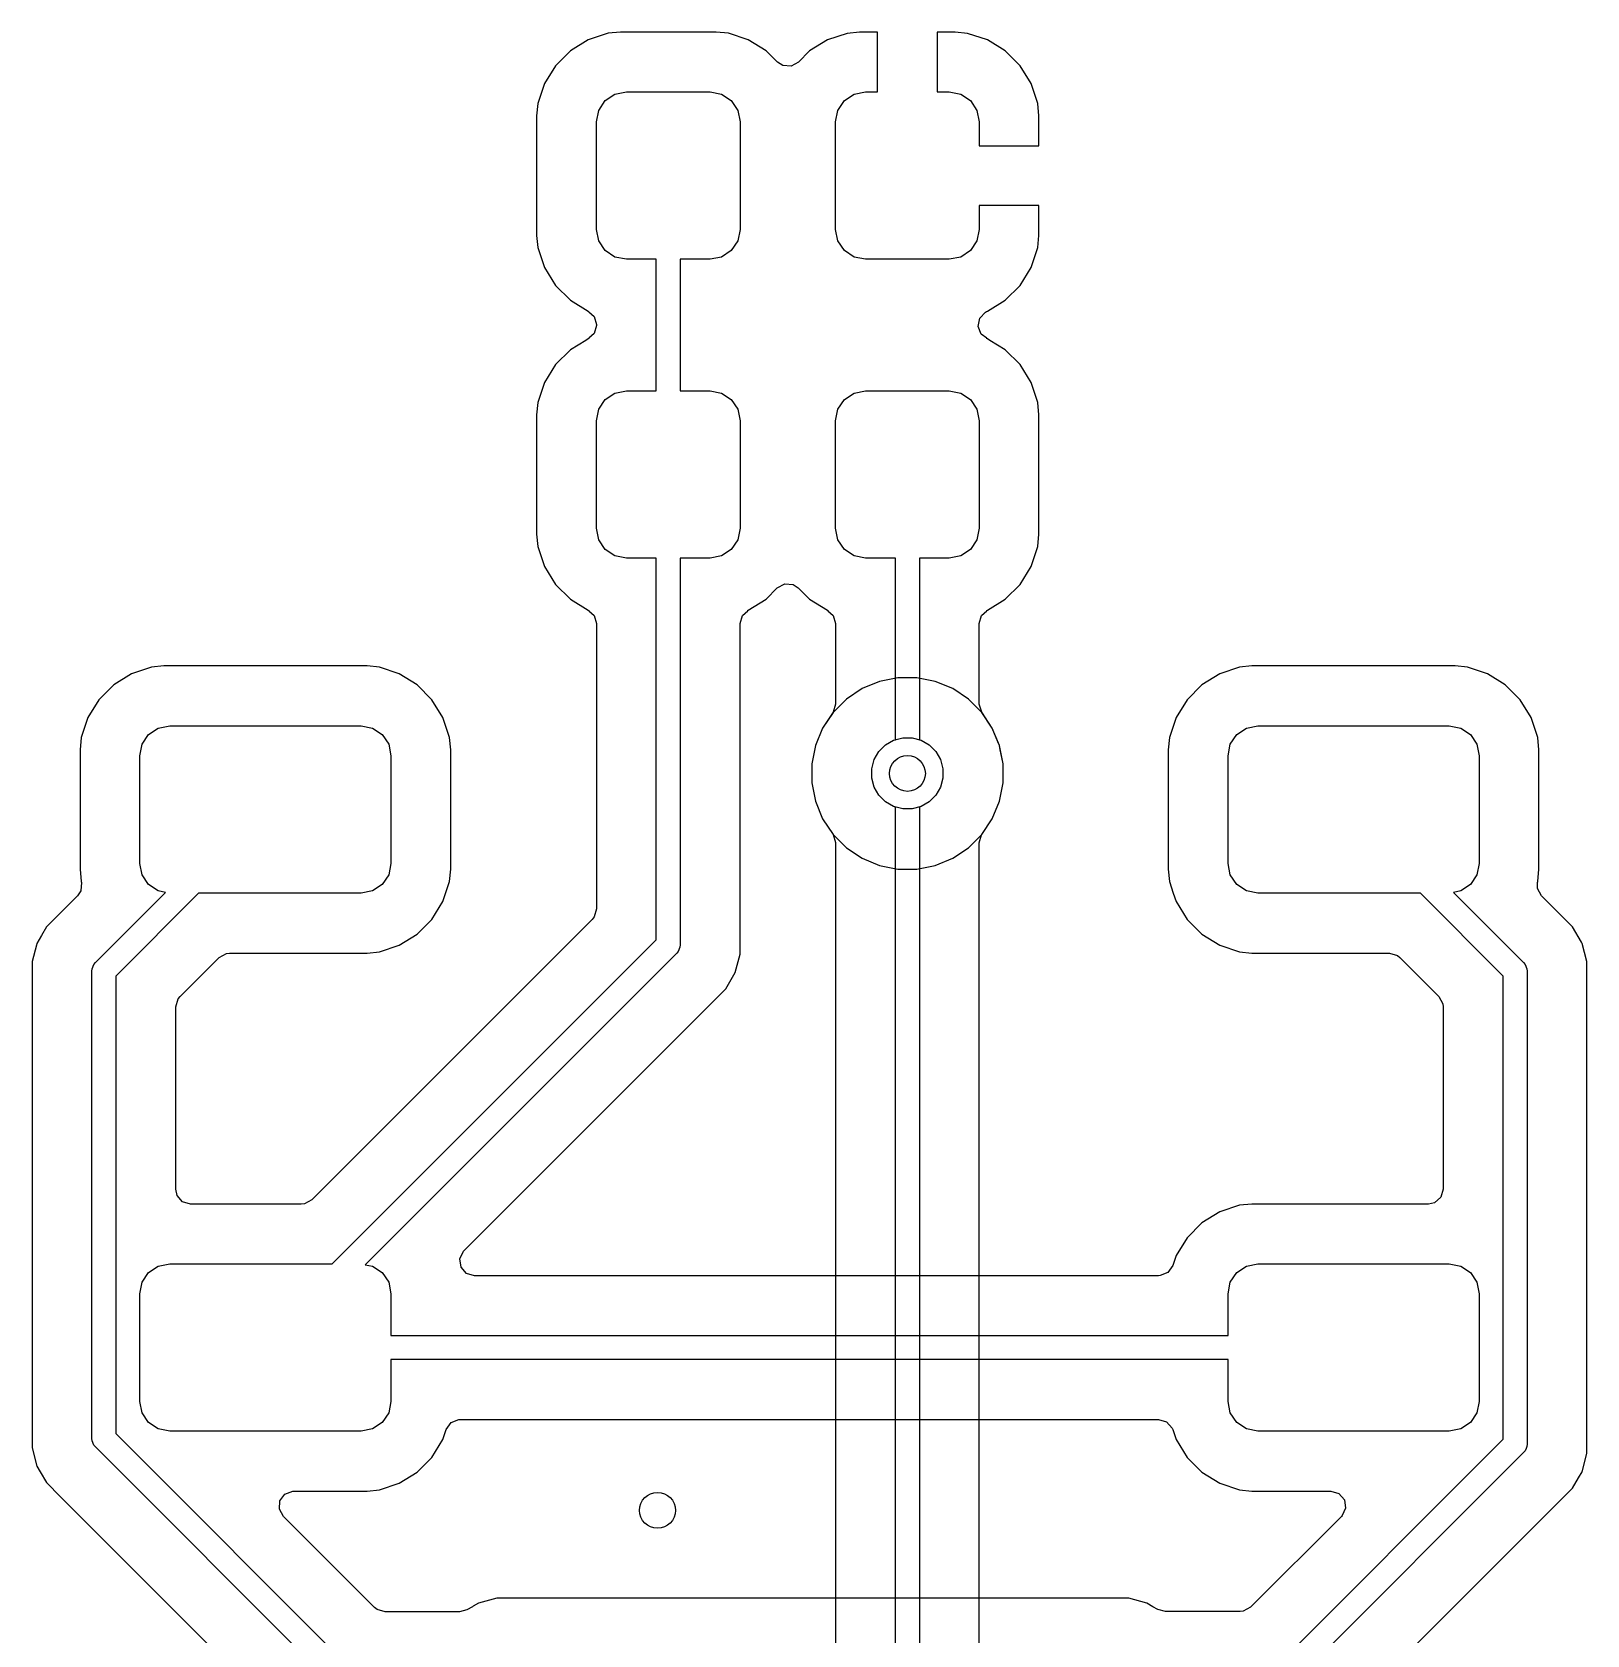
# Model space of a CAD drawing. Header units: inches. Extents: x 6.55 to 9.8, y -8.74 to -3.15.
# Drawn here: x 7.113 to 7.625, y -6.622 to -6.094 of the extents above; entities that cross this region are included whole.
import ezdxf

# ---------------------------------------------------------------- set-up
doc = ezdxf.new("R2010")
doc.units = ezdxf.units.IN
doc.header["$MEASUREMENT"] = 0
doc.layers.add('Edge.Cuts', color=254, linetype='CONTINUOUS', true_color=0xd0d2cd)

msp = doc.modelspace()

# ---------------------------------------------------------------- linework, layer by layer
at = {"layer": 'Edge.Cuts', "linetype": 'CONTINUOUS'}
for p, q in [((7.30304, -6.09488), (7.29648, -6.09705)), ((7.30709, -6.09447), (7.30304, -6.09488)), ((7.30304, -6.09488), (7.30304, -6.09488)), ((7.33858, -6.09447), (7.30709, -6.09447)), ((7.30709, -6.09447), (7.30709, -6.09447)), ((7.34263, -6.09488), (7.33858, -6.09447)), ((7.34919, -6.09705), (7.34263, -6.09488)), ((7.34263, -6.09488), (7.34263, -6.09488)), ((7.38178, -6.0949), (7.37523, -6.09707)), ((7.38583, -6.09449), (7.38178, -6.0949)), ((7.39173, -6.09449), (7.38583, -6.09449)), ((7.38583, -6.09449), (7.38583, -6.09449)), ((7.39173, -6.11417), (7.39173, -6.09449)), ((7.41732, -6.09449), (7.41142, -6.09449)), ((7.41142, -6.09449), (7.41142, -6.11417)), ((7.42137, -6.0949), (7.41732, -6.09449)), ((7.42792, -6.09707), (7.42137, -6.0949)), ((7.42137, -6.0949), (7.42137, -6.0949)), ((7.2906, -6.10068), (7.28572, -6.10556)), ((7.29648, -6.09705), (7.2906, -6.10068)), ((7.29648, -6.09705), (7.29648, -6.09705)), ((7.35507, -6.10068), (7.34919, -6.09705)), ((7.35877, -6.10438), (7.35507, -6.10068)), ((7.35507, -6.10068), (7.35507, -6.10068)), ((7.36936, -6.1007), (7.36567, -6.10438)), ((7.37523, -6.09707), (7.36936, -6.1007)), ((7.37523, -6.09707), (7.37523, -6.09707)), ((7.43379, -6.1007), (7.42792, -6.09707)), ((7.42792, -6.09707), (7.42792, -6.09707)), ((7.43867, -6.10558), (7.43379, -6.1007)), ((7.28572, -6.10556), (7.28209, -6.11144)), ((7.36051, -6.1055), (7.35877, -6.10438)), ((7.36326, -6.1057), (7.36051, -6.1055)), ((7.36567, -6.10438), (7.36326, -6.1057)), ((7.4423, -6.11145), (7.43867, -6.10558)), ((7.28209, -6.11145), (7.27992, -6.118)), ((7.28209, -6.11144), (7.28209, -6.11144)), ((7.28209, -6.11144), (7.28209, -6.11145)), ((7.44447, -6.118), (7.4423, -6.11145)), ((7.4423, -6.11145), (7.4423, -6.11145)), ((7.29996, -6.12025), (7.3021, -6.11706)), ((7.3021, -6.11706), (7.30529, -6.11492)), ((7.30529, -6.11492), (7.30906, -6.11417)), ((7.30906, -6.11417), (7.33661, -6.11417)), ((7.33661, -6.11417), (7.34038, -6.11492)), ((7.34038, -6.11492), (7.34357, -6.11706)), ((7.34357, -6.11706), (7.34571, -6.12025)), ((7.3787, -6.12025), (7.38084, -6.11706)), ((7.38084, -6.11706), (7.38403, -6.11492)), ((7.38403, -6.11492), (7.3878, -6.11417)), ((7.3878, -6.11417), (7.39173, -6.11417)), ((7.41142, -6.11417), (7.41535, -6.11417)), ((7.41535, -6.11417), (7.41912, -6.11492)), ((7.41912, -6.11492), (7.42231, -6.11706)), ((7.42231, -6.11706), (7.42445, -6.12025)), ((7.27992, -6.118), (7.27951, -6.12205)), ((7.27951, -6.12205), (7.27951, -6.16142)), ((7.27992, -6.118), (7.27992, -6.118)), ((7.27992, -6.118), (7.27992, -6.118)), ((7.29921, -6.12402), (7.29996, -6.12025)), ((7.34571, -6.12025), (7.34646, -6.12402)), ((7.37795, -6.12402), (7.3787, -6.12025)), ((7.42445, -6.12025), (7.4252, -6.12402)), ((7.44488, -6.12205), (7.44447, -6.118)), ((7.44488, -6.13189), (7.44488, -6.12205)), ((7.44488, -6.12205), (7.44488, -6.12205)), ((7.29921, -6.15945), (7.29921, -6.12402)), ((7.34646, -6.12402), (7.34646, -6.15945)), ((7.37795, -6.15945), (7.37795, -6.12402)), ((7.4252, -6.12402), (7.4252, -6.13189)), ((7.4252, -6.13189), (7.44488, -6.13189)), ((7.44488, -6.15157), (7.4252, -6.15157)), ((7.4252, -6.15157), (7.4252, -6.15945)), ((7.44488, -6.16142), (7.44488, -6.15157)), ((7.29996, -6.16322), (7.29921, -6.15945)), ((7.34646, -6.15945), (7.34571, -6.16322)), ((7.3787, -6.16322), (7.37795, -6.15945)), ((7.4252, -6.15945), (7.42445, -6.16322)), ((7.27951, -6.16142), (7.27951, -6.16142)), ((7.27951, -6.16142), (7.27992, -6.16546)), ((7.3021, -6.16641), (7.29996, -6.16322)), ((7.34571, -6.16322), (7.34357, -6.16641)), ((7.38084, -6.16641), (7.3787, -6.16322)), ((7.42445, -6.16322), (7.42231, -6.16641)), ((7.44447, -6.16546), (7.44488, -6.16142)), ((7.44488, -6.16142), (7.44488, -6.16142)), ((7.27992, -6.16546), (7.27992, -6.16546)), ((7.27992, -6.16546), (7.28209, -6.17201)), ((7.30529, -6.16854), (7.3021, -6.16641)), ((7.30906, -6.16929), (7.30529, -6.16854)), ((7.3189, -6.16929), (7.30906, -6.16929)), ((7.3189, -6.2126), (7.3189, -6.16929)), ((7.33661, -6.16929), (7.32677, -6.16929)), ((7.32677, -6.16929), (7.32677, -6.2126)), ((7.34038, -6.16854), (7.33661, -6.16929)), ((7.34357, -6.16641), (7.34038, -6.16854)), ((7.38403, -6.16854), (7.38084, -6.16641)), ((7.3878, -6.16929), (7.38403, -6.16854)), ((7.41535, -6.16929), (7.3878, -6.16929)), ((7.41912, -6.16854), (7.41535, -6.16929)), ((7.42231, -6.16641), (7.41912, -6.16854)), ((7.4423, -6.17201), (7.44447, -6.16546)), ((7.44447, -6.16546), (7.44447, -6.16546)), ((7.28209, -6.17201), (7.28209, -6.17202)), ((7.28209, -6.17202), (7.28572, -6.1779)), ((7.43867, -6.17789), (7.4423, -6.17201)), ((7.4423, -6.17201), (7.4423, -6.17201)), ((7.28572, -6.1779), (7.2906, -6.18278)), ((7.43379, -6.18277), (7.43867, -6.17789)), ((7.2906, -6.18278), (7.29648, -6.18641)), ((7.42792, -6.18639), (7.43379, -6.18277)), ((7.29648, -6.18641), (7.29648, -6.18641)), ((7.29648, -6.18641), (7.29672, -6.18656)), ((7.29672, -6.18656), (7.29668, -6.18663)), ((7.29668, -6.18663), (7.29844, -6.18818)), ((7.29919, -6.19111), (7.29842, -6.19375)), ((7.29844, -6.18818), (7.29919, -6.19078)), ((7.29919, -6.19078), (7.29919, -6.19111)), ((7.42487, -6.19143), (7.42537, -6.18873)), ((7.42537, -6.18873), (7.42726, -6.18672)), ((7.42726, -6.18672), (7.42767, -6.18651)), ((7.42767, -6.18651), (7.42792, -6.18639)), ((7.29565, -6.19599), (7.2906, -6.19911)), ((7.29648, -6.19548), (7.29565, -6.19599)), ((7.29672, -6.19533), (7.29648, -6.19548)), ((7.29648, -6.19548), (7.29648, -6.19548)), ((7.29842, -6.19375), (7.29668, -6.19526)), ((7.29668, -6.19526), (7.29672, -6.19533)), ((7.42591, -6.19398), (7.42487, -6.19143)), ((7.42772, -6.19525), (7.42591, -6.19398)), ((7.42767, -6.19536), (7.42772, -6.19525)), ((7.42793, -6.19548), (7.42767, -6.19536)), ((7.42876, -6.19599), (7.42793, -6.19548)), ((7.43381, -6.19911), (7.42876, -6.19599)), ((7.2906, -6.19911), (7.28572, -6.20399)), ((7.43869, -6.20399), (7.43381, -6.19911)), ((7.28572, -6.20399), (7.28209, -6.20987)), ((7.44232, -6.20987), (7.43869, -6.20399)), ((7.28209, -6.20987), (7.27992, -6.21643)), ((7.28209, -6.20987), (7.28209, -6.20987)), ((7.44449, -6.21643), (7.44232, -6.20987)), ((7.27992, -6.21643), (7.27951, -6.22047)), ((7.27992, -6.21643), (7.27992, -6.21643)), ((7.27992, -6.21643), (7.27992, -6.21643)), ((7.29996, -6.21867), (7.3021, -6.21548)), ((7.3021, -6.21548), (7.30529, -6.21335)), ((7.30529, -6.21335), (7.30906, -6.2126)), ((7.30906, -6.2126), (7.3189, -6.2126)), ((7.32677, -6.2126), (7.33661, -6.2126)), ((7.33661, -6.2126), (7.34038, -6.21335)), ((7.34038, -6.21335), (7.34357, -6.21548)), ((7.34357, -6.21548), (7.34571, -6.21867)), ((7.3787, -6.21867), (7.38084, -6.21548)), ((7.38084, -6.21548), (7.38403, -6.21335)), ((7.38403, -6.21335), (7.3878, -6.2126)), ((7.3878, -6.2126), (7.41535, -6.2126)), ((7.41535, -6.2126), (7.41912, -6.21335)), ((7.41912, -6.21335), (7.42231, -6.21548)), ((7.42231, -6.21548), (7.42445, -6.21867)), ((7.4449, -6.22047), (7.44449, -6.21643)), ((7.27951, -6.22047), (7.27951, -6.25984)), ((7.29921, -6.22244), (7.29996, -6.21867)), ((7.29921, -6.25787), (7.29921, -6.22244)), ((7.34571, -6.21867), (7.34646, -6.22244)), ((7.34646, -6.22244), (7.34646, -6.25787)), ((7.37795, -6.22244), (7.3787, -6.21867)), ((7.37795, -6.25787), (7.37795, -6.22244)), ((7.42445, -6.21867), (7.4252, -6.22244)), ((7.4252, -6.22244), (7.4252, -6.25787)), ((7.4449, -6.25984), (7.4449, -6.22047)), ((7.29996, -6.26164), (7.29921, -6.25787)), ((7.34646, -6.25787), (7.34571, -6.26164)), ((7.3787, -6.26164), (7.37795, -6.25787)), ((7.4252, -6.25787), (7.42445, -6.26164)), ((7.27951, -6.25984), (7.27951, -6.25984)), ((7.27951, -6.25984), (7.27992, -6.26389)), ((7.27992, -6.26389), (7.27992, -6.26389)), ((7.27992, -6.26389), (7.28209, -6.27045)), ((7.3021, -6.26483), (7.29996, -6.26164)), ((7.30529, -6.26697), (7.3021, -6.26483)), ((7.34357, -6.26483), (7.34038, -6.26697)), ((7.34571, -6.26164), (7.34357, -6.26483)), ((7.38084, -6.26483), (7.3787, -6.26164)), ((7.38403, -6.26697), (7.38084, -6.26483)), ((7.42231, -6.26483), (7.41912, -6.26697)), ((7.42445, -6.26164), (7.42231, -6.26483)), ((7.44232, -6.27045), (7.44449, -6.26389)), ((7.44449, -6.26389), (7.4449, -6.25984)), ((7.30906, -6.26772), (7.30529, -6.26697)), ((7.3189, -6.26772), (7.30906, -6.26772)), ((7.3189, -6.39339), (7.3189, -6.26772)), ((7.33661, -6.26772), (7.32677, -6.26772)), ((7.32677, -6.26772), (7.32677, -6.39502)), ((7.34038, -6.26697), (7.33661, -6.26772)), ((7.3878, -6.26772), (7.38403, -6.26697)), ((7.39764, -6.26772), (7.3878, -6.26772)), ((7.39764, -6.32751), (7.39764, -6.26772)), ((7.41535, -6.26772), (7.40551, -6.26772)), ((7.40551, -6.26772), (7.40551, -6.32751)), ((7.41912, -6.26697), (7.41535, -6.26772)), ((7.28209, -6.27045), (7.28209, -6.27045)), ((7.28209, -6.27045), (7.28572, -6.27633)), ((7.43869, -6.27633), (7.44232, -6.27045)), ((7.28572, -6.27633), (7.2906, -6.28121)), ((7.35507, -6.28121), (7.35875, -6.27752)), ((7.35875, -6.27752), (7.36117, -6.2762)), ((7.36117, -6.2762), (7.36391, -6.2764)), ((7.36391, -6.2764), (7.36566, -6.27752)), ((7.36566, -6.27752), (7.36934, -6.28121)), ((7.43381, -6.28121), (7.43869, -6.27633)), ((7.2906, -6.28121), (7.29648, -6.28484)), ((7.29648, -6.28484), (7.29648, -6.28484)), ((7.29648, -6.28484), (7.29672, -6.28498)), ((7.29672, -6.28498), (7.29668, -6.28506)), ((7.29668, -6.28506), (7.29844, -6.2866)), ((7.34725, -6.28657), (7.34899, -6.28505)), ((7.34894, -6.28498), (7.34919, -6.28484)), ((7.34899, -6.28505), (7.34894, -6.28498)), ((7.34919, -6.28484), (7.35507, -6.28121)), ((7.34919, -6.28484), (7.34919, -6.28484)), ((7.36934, -6.28121), (7.37522, -6.28484)), ((7.37522, -6.28484), (7.37522, -6.28484)), ((7.37522, -6.28484), (7.37547, -6.28498)), ((7.37547, -6.28498), (7.37542, -6.28506)), ((7.37542, -6.28506), (7.37718, -6.2866)), ((7.42599, -6.28657), (7.42773, -6.28505)), ((7.42768, -6.28498), (7.42793, -6.28484)), ((7.42773, -6.28505), (7.42768, -6.28498)), ((7.42793, -6.28484), (7.43381, -6.28121)), ((7.42793, -6.28484), (7.42793, -6.28484)), ((7.29844, -6.2866), (7.29919, -6.28921)), ((7.29919, -6.28921), (7.29919, -6.3832)), ((7.34648, -6.28921), (7.34725, -6.28657)), ((7.34648, -6.39161), (7.34648, -6.28921)), ((7.37718, -6.2866), (7.37793, -6.28921)), ((7.37793, -6.28921), (7.37793, -6.31576)), ((7.42522, -6.28921), (7.42599, -6.28657)), ((7.42522, -6.31576), (7.42522, -6.28921)), ((7.14614, -6.3058), (7.14026, -6.30943)), ((7.1527, -6.30363), (7.14614, -6.3058)), ((7.14614, -6.3058), (7.14614, -6.3058)), ((7.15674, -6.30321), (7.1527, -6.30363)), ((7.1527, -6.30363), (7.1527, -6.30363)), ((7.22367, -6.30321), (7.15674, -6.30321)), ((7.15674, -6.30321), (7.15674, -6.30321)), ((7.22772, -6.30363), (7.22367, -6.30321)), ((7.23428, -6.3058), (7.22772, -6.30363)), ((7.22772, -6.30363), (7.22772, -6.30363)), ((7.24016, -6.30943), (7.23428, -6.3058)), ((7.39847, -6.30707), (7.39238, -6.30828)), ((7.39847, -6.30707), (7.39238, -6.30828)), ((7.39847, -6.30707), (7.39238, -6.30828)), ((7.40468, -6.30707), (7.39847, -6.30707)), ((7.39847, -6.30707), (7.39847, -6.30707)), ((7.40468, -6.30707), (7.39847, -6.30707)), ((7.39847, -6.30707), (7.39847, -6.30707)), ((7.40468, -6.30707), (7.39847, -6.30707)), ((7.39847, -6.30707), (7.39847, -6.30707)), ((7.41077, -6.30828), (7.40468, -6.30707)), ((7.40468, -6.30707), (7.40468, -6.30707)), ((7.41077, -6.30828), (7.40468, -6.30707)), ((7.40468, -6.30707), (7.40468, -6.30707)), ((7.41077, -6.30828), (7.40468, -6.30707)), ((7.40468, -6.30707), (7.40468, -6.30707)), ((7.50441, -6.3058), (7.49853, -6.30943)), ((7.51096, -6.30363), (7.50441, -6.3058)), ((7.50441, -6.3058), (7.50441, -6.3058)), ((7.51501, -6.30321), (7.51096, -6.30363)), ((7.51096, -6.30363), (7.51096, -6.30363)), ((7.58194, -6.30321), (7.51501, -6.30321)), ((7.51501, -6.30321), (7.51501, -6.30321)), ((7.58599, -6.30363), (7.58194, -6.30321)), ((7.59254, -6.3058), (7.58599, -6.30363)), ((7.58599, -6.30363), (7.58599, -6.30363)), ((7.59842, -6.30943), (7.59254, -6.3058)), ((7.14026, -6.30943), (7.13538, -6.31431)), ((7.24504, -6.31431), (7.24016, -6.30943)), ((7.38665, -6.31065), (7.38148, -6.3141)), ((7.38665, -6.31065), (7.38148, -6.3141)), ((7.38665, -6.31065), (7.38148, -6.3141)), ((7.39238, -6.30828), (7.38665, -6.31065)), ((7.39238, -6.30828), (7.38665, -6.31065)), ((7.39238, -6.30828), (7.38665, -6.31065)), ((7.38665, -6.31065), (7.38665, -6.31065)), ((7.38665, -6.31065), (7.38665, -6.31065)), ((7.38665, -6.31065), (7.38665, -6.31065)), ((7.39238, -6.30828), (7.39238, -6.30828)), ((7.39238, -6.30828), (7.39238, -6.30828)), ((7.39238, -6.30828), (7.39238, -6.30828)), ((7.4165, -6.31065), (7.41077, -6.30828)), ((7.41077, -6.30828), (7.41077, -6.30828)), ((7.4165, -6.31065), (7.41077, -6.30828)), ((7.41077, -6.30828), (7.41077, -6.30828)), ((7.4165, -6.31065), (7.41077, -6.30828)), ((7.41077, -6.30828), (7.41077, -6.30828)), ((7.42166, -6.3141), (7.4165, -6.31065)), ((7.4165, -6.31065), (7.4165, -6.31065)), ((7.42166, -6.3141), (7.4165, -6.31065)), ((7.4165, -6.31065), (7.4165, -6.31065)), ((7.42166, -6.3141), (7.4165, -6.31065)), ((7.4165, -6.31065), (7.4165, -6.31065)), ((7.49853, -6.30943), (7.49364, -6.31431)), ((7.60331, -6.31431), (7.59842, -6.30943)), ((7.13538, -6.31431), (7.13175, -6.32019)), ((7.24867, -6.32019), (7.24504, -6.31431)), ((7.38148, -6.3141), (7.37709, -6.31849)), ((7.38148, -6.3141), (7.37709, -6.31849)), ((7.38148, -6.3141), (7.37709, -6.31849)), ((7.37793, -6.31576), (7.37716, -6.3184)), ((7.38148, -6.3141), (7.38148, -6.3141)), ((7.38148, -6.3141), (7.38148, -6.3141)), ((7.38148, -6.3141), (7.38148, -6.3141)), ((7.42167, -6.3141), (7.42166, -6.3141)), ((7.42167, -6.3141), (7.42166, -6.3141)), ((7.42167, -6.3141), (7.42166, -6.3141)), ((7.42605, -6.31849), (7.42167, -6.3141)), ((7.42605, -6.31849), (7.42167, -6.3141)), ((7.42605, -6.31849), (7.42167, -6.3141)), ((7.42522, -6.31584), (7.42522, -6.31576)), ((7.42604, -6.31847), (7.42522, -6.31584)), ((7.49364, -6.31431), (7.49002, -6.32019)), ((7.60693, -6.32019), (7.60331, -6.31431)), ((7.13175, -6.32019), (7.12958, -6.32675)), ((7.13175, -6.32019), (7.13175, -6.32019)), ((7.15495, -6.32367), (7.15871, -6.32292)), ((7.15871, -6.32292), (7.2217, -6.32292)), ((7.2217, -6.32292), (7.22547, -6.32367)), ((7.25084, -6.32675), (7.24867, -6.32019)), ((7.37711, -6.31847), (7.37365, -6.32365)), ((7.37709, -6.31849), (7.37365, -6.32365)), ((7.37709, -6.31849), (7.37365, -6.32365)), ((7.37709, -6.31849), (7.37365, -6.32365)), ((7.37709, -6.31849), (7.37709, -6.31849)), ((7.37709, -6.31849), (7.37709, -6.31849)), ((7.37709, -6.31849), (7.37709, -6.31849)), ((7.37716, -6.3184), (7.37711, -6.31847)), ((7.4295, -6.32365), (7.42604, -6.31847)), ((7.4295, -6.32365), (7.42605, -6.31849)), ((7.42605, -6.31849), (7.42605, -6.31849)), ((7.4295, -6.32365), (7.42605, -6.31849)), ((7.42605, -6.31849), (7.42605, -6.31849)), ((7.4295, -6.32365), (7.42605, -6.31849)), ((7.42605, -6.31849), (7.42605, -6.31849)), ((7.49002, -6.32019), (7.48785, -6.32675)), ((7.49002, -6.32019), (7.49002, -6.32019)), ((7.51321, -6.32367), (7.51698, -6.32292)), ((7.51698, -6.32292), (7.57997, -6.32292)), ((7.57997, -6.32292), (7.58374, -6.32367)), ((7.60911, -6.32675), (7.60693, -6.32019)), ((7.12958, -6.32675), (7.12917, -6.33079)), ((7.12958, -6.32675), (7.12958, -6.32675)), ((7.12958, -6.32675), (7.12958, -6.32675)), ((7.14962, -6.329), (7.15175, -6.3258)), ((7.15175, -6.3258), (7.15495, -6.32367)), ((7.22547, -6.32367), (7.22866, -6.3258)), ((7.22866, -6.3258), (7.2308, -6.329)), ((7.25125, -6.33079), (7.25084, -6.32675)), ((7.37365, -6.32365), (7.37127, -6.32939)), ((7.37365, -6.32365), (7.37127, -6.32939)), ((7.37365, -6.32365), (7.37127, -6.32939)), ((7.37365, -6.32365), (7.37127, -6.32939)), ((7.37365, -6.32365), (7.37365, -6.32365)), ((7.37365, -6.32365), (7.37365, -6.32365)), ((7.37365, -6.32365), (7.37365, -6.32365)), ((7.37365, -6.32365), (7.37365, -6.32365)), ((7.39438, -6.32921), (7.39705, -6.32767)), ((7.39438, -6.32921), (7.39705, -6.32767)), ((7.39438, -6.32921), (7.39705, -6.32767)), ((7.39438, -6.32921), (7.39705, -6.32767)), ((7.39705, -6.32767), (7.40003, -6.32687)), ((7.39705, -6.32767), (7.40003, -6.32687)), ((7.39705, -6.32767), (7.40003, -6.32687)), ((7.39705, -6.32767), (7.39764, -6.32751)), ((7.40003, -6.32687), (7.40312, -6.32687)), ((7.40003, -6.32687), (7.40312, -6.32687)), ((7.40003, -6.32687), (7.40312, -6.32687)), ((7.40312, -6.32687), (7.40609, -6.32767)), ((7.40312, -6.32687), (7.40609, -6.32767)), ((7.40312, -6.32687), (7.40609, -6.32767)), ((7.40551, -6.32751), (7.40609, -6.32767)), ((7.40609, -6.32767), (7.40876, -6.32921)), ((7.40609, -6.32767), (7.40876, -6.32921)), ((7.40609, -6.32767), (7.40876, -6.32921)), ((7.40609, -6.32767), (7.40876, -6.32921)), ((7.43188, -6.32939), (7.4295, -6.32365)), ((7.4295, -6.32365), (7.4295, -6.32365)), ((7.4295, -6.32365), (7.4295, -6.32365)), ((7.43188, -6.32939), (7.4295, -6.32365)), ((7.4295, -6.32365), (7.4295, -6.32365)), ((7.43188, -6.32939), (7.4295, -6.32365)), ((7.4295, -6.32365), (7.4295, -6.32365)), ((7.4314, -6.32824), (7.4295, -6.32365)), ((7.4295, -6.32365), (7.4295, -6.32365)), ((7.43188, -6.32939), (7.4314, -6.32824)), ((7.48785, -6.32675), (7.48743, -6.33079)), ((7.48785, -6.32675), (7.48785, -6.32675)), ((7.48785, -6.32675), (7.48785, -6.32675)), ((7.50789, -6.329), (7.51002, -6.3258)), ((7.51002, -6.3258), (7.51321, -6.32367)), ((7.58374, -6.32367), (7.58693, -6.3258)), ((7.58693, -6.3258), (7.58907, -6.329)), ((7.60952, -6.33079), (7.60911, -6.32675)), ((7.12917, -6.33079), (7.12917, -6.37016)), ((7.14887, -6.33276), (7.14962, -6.329)), ((7.14887, -6.3682), (7.14887, -6.33276)), ((7.2308, -6.329), (7.23155, -6.33276)), ((7.23155, -6.33276), (7.23155, -6.3682)), ((7.25125, -6.37016), (7.25125, -6.33079)), ((7.37127, -6.32939), (7.37006, -6.33548)), ((7.37127, -6.32939), (7.37006, -6.33548)), ((7.37127, -6.32939), (7.37006, -6.33548)), ((7.37127, -6.32939), (7.37006, -6.33548)), ((7.37127, -6.32939), (7.37127, -6.32939)), ((7.37127, -6.32939), (7.37127, -6.32939)), ((7.37127, -6.32939), (7.37127, -6.32939)), ((7.37127, -6.32939), (7.37127, -6.32939)), ((7.39066, -6.33406), (7.3922, -6.33139)), ((7.39066, -6.33406), (7.3922, -6.33139)), ((7.39066, -6.33406), (7.3922, -6.33139)), ((7.39066, -6.33406), (7.3922, -6.33139)), ((7.3922, -6.33139), (7.39438, -6.32921)), ((7.3922, -6.33139), (7.39438, -6.32921)), ((7.3922, -6.33139), (7.39438, -6.32921)), ((7.3922, -6.33139), (7.39438, -6.32921)), ((7.40876, -6.32921), (7.41095, -6.33139)), ((7.40876, -6.32921), (7.41095, -6.33139)), ((7.40876, -6.32921), (7.41095, -6.33139)), ((7.40876, -6.32921), (7.41095, -6.33139)), ((7.41095, -6.33139), (7.41249, -6.33406)), ((7.41095, -6.33139), (7.41249, -6.33406)), ((7.41095, -6.33139), (7.41249, -6.33406)), ((7.41095, -6.33139), (7.41249, -6.33406)), ((7.43309, -6.33548), (7.43188, -6.32939)), ((7.43188, -6.32939), (7.43188, -6.32939)), ((7.43309, -6.33548), (7.43188, -6.32939)), ((7.43188, -6.32939), (7.43188, -6.32939)), ((7.43188, -6.32939), (7.43188, -6.32939)), ((7.43309, -6.33548), (7.43188, -6.32939)), ((7.43188, -6.32939), (7.43188, -6.32939)), ((7.43188, -6.32939), (7.43188, -6.32939)), ((7.43216, -6.33079), (7.43188, -6.32939)), ((7.43309, -6.33548), (7.43216, -6.33079)), ((7.48743, -6.33079), (7.48743, -6.37016)), ((7.50714, -6.33276), (7.50789, -6.329)), ((7.50714, -6.3682), (7.50714, -6.33276)), ((7.58907, -6.329), (7.58981, -6.33276)), ((7.58981, -6.33276), (7.58981, -6.3682)), ((7.60952, -6.37016), (7.60952, -6.33079)), ((7.37006, -6.33548), (7.37006, -6.34169)), ((7.37006, -6.33548), (7.37006, -6.34169)), ((7.37006, -6.33548), (7.37006, -6.34169)), ((7.37006, -6.33548), (7.37006, -6.34169)), ((7.38986, -6.33704), (7.39066, -6.33406)), ((7.38986, -6.33704), (7.39066, -6.33406)), ((7.38986, -6.33704), (7.39066, -6.33406)), ((7.38986, -6.33704), (7.39066, -6.33406)), ((7.38986, -6.34012), (7.38986, -6.33704)), ((7.38986, -6.34012), (7.38986, -6.33704)), ((7.38986, -6.34012), (7.38986, -6.33704)), ((7.38986, -6.34012), (7.38986, -6.33704)), ((7.41249, -6.33406), (7.41328, -6.33704)), ((7.41249, -6.33406), (7.41328, -6.33704)), ((7.41249, -6.33406), (7.41328, -6.33704)), ((7.41249, -6.33406), (7.41328, -6.33704)), ((7.41328, -6.33704), (7.41328, -6.34012)), ((7.41328, -6.33704), (7.41328, -6.34012)), ((7.41328, -6.33704), (7.41328, -6.34012)), ((7.41328, -6.33704), (7.41328, -6.34012)), ((7.43309, -6.34169), (7.43309, -6.33548)), ((7.43309, -6.33548), (7.43309, -6.33548)), ((7.43309, -6.33548), (7.43309, -6.33548)), ((7.43309, -6.34169), (7.43309, -6.33548)), ((7.43309, -6.33548), (7.43309, -6.33548)), ((7.43309, -6.33548), (7.43309, -6.33548)), ((7.43309, -6.34169), (7.43309, -6.33548)), ((7.43309, -6.33548), (7.43309, -6.33548)), ((7.43309, -6.33548), (7.43309, -6.33548)), ((7.43309, -6.34169), (7.43309, -6.33548)), ((7.43309, -6.33548), (7.43309, -6.33548)), ((7.43309, -6.33548), (7.43309, -6.33548)), ((7.37006, -6.34169), (7.37127, -6.34778)), ((7.37006, -6.34169), (7.37127, -6.34778)), ((7.37006, -6.34169), (7.37127, -6.34778)), ((7.37006, -6.34169), (7.37127, -6.34778)), ((7.39066, -6.3431), (7.38986, -6.34012)), ((7.39066, -6.3431), (7.38986, -6.34012)), ((7.39066, -6.3431), (7.38986, -6.34012)), ((7.39066, -6.3431), (7.38986, -6.34012)), ((7.3922, -6.34577), (7.39066, -6.3431)), ((7.3922, -6.34577), (7.39066, -6.3431)), ((7.3922, -6.34577), (7.39066, -6.3431)), ((7.3922, -6.34577), (7.39066, -6.3431)), ((7.41249, -6.3431), (7.41095, -6.34577)), ((7.41249, -6.3431), (7.41095, -6.34577)), ((7.41249, -6.3431), (7.41095, -6.34577)), ((7.41249, -6.3431), (7.41095, -6.34577)), ((7.41328, -6.34012), (7.41249, -6.3431)), ((7.41328, -6.34012), (7.41249, -6.3431)), ((7.41328, -6.34012), (7.41249, -6.3431)), ((7.41328, -6.34012), (7.41249, -6.3431)), ((7.43188, -6.34778), (7.43309, -6.34169)), ((7.43188, -6.34778), (7.43309, -6.34169)), ((7.43188, -6.34778), (7.43309, -6.34169)), ((7.43188, -6.34778), (7.43309, -6.34169)), ((7.37127, -6.34778), (7.37127, -6.34778)), ((7.37127, -6.34778), (7.37365, -6.35351)), ((7.37127, -6.34778), (7.37127, -6.34778)), ((7.37127, -6.34778), (7.37365, -6.35351)), ((7.37127, -6.34778), (7.37127, -6.34778)), ((7.37127, -6.34778), (7.37365, -6.35351)), ((7.37127, -6.34778), (7.37127, -6.34778)), ((7.37127, -6.34778), (7.37365, -6.35351)), ((7.39438, -6.34795), (7.3922, -6.34577)), ((7.39438, -6.34795), (7.3922, -6.34577)), ((7.39438, -6.34795), (7.3922, -6.34577)), ((7.39438, -6.34795), (7.3922, -6.34577)), ((7.39705, -6.34949), (7.39438, -6.34795)), ((7.39705, -6.34949), (7.39438, -6.34795)), ((7.39705, -6.34949), (7.39438, -6.34795)), ((7.39705, -6.34949), (7.39438, -6.34795)), ((7.39764, -6.34965), (7.39705, -6.34949)), ((7.40003, -6.35029), (7.39705, -6.34949)), ((7.40003, -6.35029), (7.39705, -6.34949)), ((7.40003, -6.35029), (7.39705, -6.34949)), ((7.40609, -6.34949), (7.40312, -6.35029)), ((7.40609, -6.34949), (7.40312, -6.35029)), ((7.40609, -6.34949), (7.40312, -6.35029)), ((7.40609, -6.34949), (7.40551, -6.34965)), ((7.40876, -6.34795), (7.40609, -6.34949)), ((7.40876, -6.34795), (7.40609, -6.34949)), ((7.40876, -6.34795), (7.40609, -6.34949)), ((7.40876, -6.34795), (7.40609, -6.34949)), ((7.41095, -6.34577), (7.40876, -6.34795)), ((7.41095, -6.34577), (7.40876, -6.34795)), ((7.41095, -6.34577), (7.40876, -6.34795)), ((7.41095, -6.34577), (7.40876, -6.34795)), ((7.4295, -6.35351), (7.43188, -6.34778)), ((7.4295, -6.35351), (7.43188, -6.34778)), ((7.4295, -6.35351), (7.43188, -6.34778)), ((7.4295, -6.35351), (7.43188, -6.34778)), ((7.37365, -6.35351), (7.37365, -6.35351)), ((7.37365, -6.35351), (7.37711, -6.3587)), ((7.37365, -6.35351), (7.37365, -6.35351)), ((7.37365, -6.35351), (7.37709, -6.35867)), ((7.37365, -6.35351), (7.37365, -6.35351)), ((7.37365, -6.35351), (7.37709, -6.35867)), ((7.37365, -6.35351), (7.37365, -6.35351)), ((7.37365, -6.35351), (7.37709, -6.35867)), ((7.39764, -6.67137), (7.39764, -6.34965)), ((7.40312, -6.35029), (7.40003, -6.35029)), ((7.40312, -6.35029), (7.40003, -6.35029)), ((7.40312, -6.35029), (7.40003, -6.35029)), ((7.40551, -6.34965), (7.40551, -6.67137)), ((7.42604, -6.3587), (7.4295, -6.35351)), ((7.42605, -6.35867), (7.4295, -6.35351)), ((7.42605, -6.35867), (7.4295, -6.35351)), ((7.42605, -6.35867), (7.4295, -6.35351)), ((7.4295, -6.35351), (7.4295, -6.35351)), ((7.4295, -6.35351), (7.4295, -6.35351)), ((7.37709, -6.35867), (7.37709, -6.35867)), ((7.37709, -6.35867), (7.38148, -6.36306)), ((7.37709, -6.35867), (7.37709, -6.35867)), ((7.37709, -6.35867), (7.38148, -6.36306)), ((7.37709, -6.35867), (7.37709, -6.35867)), ((7.37709, -6.35867), (7.38148, -6.36306)), ((7.37711, -6.3587), (7.37793, -6.36132)), ((7.42166, -6.36306), (7.42605, -6.35867)), ((7.42166, -6.36306), (7.42605, -6.35867)), ((7.42166, -6.36306), (7.42605, -6.35867)), ((7.42522, -6.36141), (7.42599, -6.35877)), ((7.42599, -6.35877), (7.42604, -6.3587)), ((7.37793, -6.36132), (7.37793, -6.36141)), ((7.37793, -6.36141), (7.37793, -6.65961)), ((7.38148, -6.36306), (7.38148, -6.36306)), ((7.38148, -6.36306), (7.38665, -6.36651)), ((7.38148, -6.36306), (7.38148, -6.36306)), ((7.38148, -6.36306), (7.38665, -6.36651)), ((7.38148, -6.36306), (7.38148, -6.36306)), ((7.38148, -6.36306), (7.38665, -6.36651)), ((7.4165, -6.36651), (7.42166, -6.36306)), ((7.4165, -6.36651), (7.42166, -6.36306)), ((7.4165, -6.36651), (7.42166, -6.36306)), ((7.42522, -6.65961), (7.42522, -6.36141)), ((7.12917, -6.37016), (7.12917, -6.37016)), ((7.12917, -6.37016), (7.12958, -6.37421)), ((7.14962, -6.37196), (7.14887, -6.3682)), ((7.23155, -6.3682), (7.2308, -6.37196)), ((7.25084, -6.37421), (7.25125, -6.37016)), ((7.38665, -6.36651), (7.38665, -6.36651)), ((7.38665, -6.36651), (7.39238, -6.36889)), ((7.38665, -6.36651), (7.38665, -6.36651)), ((7.38665, -6.36651), (7.39238, -6.36889)), ((7.38665, -6.36651), (7.38665, -6.36651)), ((7.38665, -6.36651), (7.39238, -6.36889)), ((7.39238, -6.36889), (7.39238, -6.36889)), ((7.39238, -6.36889), (7.39847, -6.3701)), ((7.39238, -6.36889), (7.39238, -6.36889)), ((7.39238, -6.36889), (7.39847, -6.3701)), ((7.39238, -6.36889), (7.39238, -6.36889)), ((7.39238, -6.36889), (7.39847, -6.3701)), ((7.39847, -6.3701), (7.39847, -6.3701)), ((7.39847, -6.3701), (7.39847, -6.3701)), ((7.39847, -6.3701), (7.40468, -6.3701)), ((7.39847, -6.3701), (7.39847, -6.3701)), ((7.39847, -6.3701), (7.39847, -6.3701)), ((7.39847, -6.3701), (7.40468, -6.3701)), ((7.39847, -6.3701), (7.39847, -6.3701)), ((7.39847, -6.3701), (7.39847, -6.3701)), ((7.39847, -6.3701), (7.40468, -6.3701)), ((7.40468, -6.3701), (7.41077, -6.36889)), ((7.40468, -6.3701), (7.41077, -6.36889)), ((7.40468, -6.3701), (7.41077, -6.36889)), ((7.40468, -6.3701), (7.40468, -6.3701)), ((7.40468, -6.3701), (7.40468, -6.3701)), ((7.40468, -6.3701), (7.40468, -6.3701)), ((7.41077, -6.36889), (7.4165, -6.36651)), ((7.41077, -6.36889), (7.4165, -6.36651)), ((7.41077, -6.36889), (7.4165, -6.36651)), ((7.48743, -6.37016), (7.48743, -6.37016)), ((7.48743, -6.37016), (7.48785, -6.37421)), ((7.50789, -6.37196), (7.50714, -6.3682)), ((7.58981, -6.3682), (7.58907, -6.37196)), ((7.60911, -6.37421), (7.60952, -6.37016)), ((7.12963, -6.37447), (7.12943, -6.37721)), ((7.12958, -6.37421), (7.12963, -6.37447)), ((7.15175, -6.37515), (7.14962, -6.37196)), ((7.15495, -6.37729), (7.15175, -6.37515)), ((7.22866, -6.37515), (7.22547, -6.37729)), ((7.2308, -6.37196), (7.22866, -6.37515)), ((7.24867, -6.38077), (7.25084, -6.37421)), ((7.48785, -6.37421), (7.48785, -6.37421)), ((7.48785, -6.37421), (7.48912, -6.37806)), ((7.51002, -6.37515), (7.50789, -6.37196)), ((7.51321, -6.37729), (7.51002, -6.37515)), ((7.58693, -6.37515), (7.58374, -6.37729)), ((7.58907, -6.37196), (7.58693, -6.37515)), ((7.60905, -6.37447), (7.60911, -6.37421)), ((7.60905, -6.37653), (7.60905, -6.37447)), ((7.60911, -6.37421), (7.60911, -6.37421)), ((7.12831, -6.37894), (7.1225, -6.38475)), ((7.12943, -6.37721), (7.12831, -6.37894)), ((7.13424, -6.40088), (7.15735, -6.37777)), ((7.16822, -6.37804), (7.14096, -6.4053)), ((7.15735, -6.37777), (7.15495, -6.37729)), ((7.2217, -6.37804), (7.16822, -6.37804)), ((7.22547, -6.37729), (7.2217, -6.37804)), ((7.24504, -6.38665), (7.24867, -6.38077)), ((7.48912, -6.37806), (7.49002, -6.38077)), ((7.49002, -6.38077), (7.49364, -6.38665)), ((7.51698, -6.37804), (7.51321, -6.37729)), ((7.57047, -6.37804), (7.51698, -6.37804)), ((7.59773, -6.4053), (7.57047, -6.37804)), ((7.58374, -6.37729), (7.58133, -6.37777)), ((7.58133, -6.37777), (7.60445, -6.40088)), ((7.61037, -6.37894), (7.60905, -6.37653)), ((7.61605, -6.38462), (7.61037, -6.37894)), ((7.1225, -6.38475), (7.1181, -6.38915)), ((7.29842, -6.38584), (7.29776, -6.38665)), ((7.29919, -6.3832), (7.29842, -6.38584)), ((7.62058, -6.38915), (7.61605, -6.38462)), ((7.1181, -6.38915), (7.11651, -6.39191)), ((7.1181, -6.38915), (7.1181, -6.38915)), ((7.29776, -6.38665), (7.20547, -6.47895)), ((7.23428, -6.39516), (7.24016, -6.39153)), ((7.24016, -6.39153), (7.24504, -6.38665)), ((7.34648, -6.39191), (7.34648, -6.39161)), ((7.34648, -6.39161), (7.34648, -6.39161)), ((7.49364, -6.38665), (7.49853, -6.39153)), ((7.49853, -6.39153), (7.50441, -6.39516)), ((7.62349, -6.39419), (7.62058, -6.38915)), ((7.62058, -6.38915), (7.62058, -6.38915)), ((7.11482, -6.39516), (7.11338, -6.40056)), ((7.11499, -6.39454), (7.11482, -6.39516)), ((7.11651, -6.39191), (7.11499, -6.39454)), ((7.11651, -6.39191), (7.11651, -6.39191)), ((7.2122, -6.50008), (7.3189, -6.39339)), ((7.22772, -6.39733), (7.23428, -6.39516)), ((7.3267, -6.39579), (7.32611, -6.39721)), ((7.32677, -6.39502), (7.3267, -6.39579)), ((7.34648, -6.39813), (7.34648, -6.39191)), ((7.34648, -6.39191), (7.34648, -6.39191)), ((7.50441, -6.39516), (7.51096, -6.39733)), ((7.6237, -6.39454), (7.62349, -6.39419)), ((7.62531, -6.40056), (7.6237, -6.39454)), ((7.11338, -6.40056), (7.11338, -6.40056)), ((7.11338, -6.40056), (7.11338, -6.40056)), ((7.11338, -6.40056), (7.11338, -6.40717)), ((7.13316, -6.4029), (7.13375, -6.40148)), ((7.13375, -6.40148), (7.13424, -6.40088)), ((7.16209, -6.41203), (7.17495, -6.39917)), ((7.17495, -6.39917), (7.17736, -6.39785)), ((7.17736, -6.39785), (7.1784, -6.39774)), ((7.1784, -6.39774), (7.22367, -6.39774)), ((7.32562, -6.3978), (7.22306, -6.50036)), ((7.22367, -6.39774), (7.22772, -6.39733)), ((7.22367, -6.39774), (7.22367, -6.39774)), ((7.32611, -6.39721), (7.32562, -6.3978)), ((7.34487, -6.40414), (7.34648, -6.39813)), ((7.51096, -6.39733), (7.51501, -6.39774)), ((7.51501, -6.39774), (7.56028, -6.39774)), ((7.56028, -6.39774), (7.56292, -6.39852)), ((7.56292, -6.39852), (7.56374, -6.39917)), ((7.56374, -6.39917), (7.57659, -6.41203)), ((7.60445, -6.40088), (7.60494, -6.40148)), ((7.60494, -6.40148), (7.60553, -6.4029)), ((7.62531, -6.40717), (7.62531, -6.40056)), ((7.62531, -6.40056), (7.62531, -6.40056)), ((7.11338, -6.40717), (7.11338, -6.40717)), ((7.11338, -6.40717), (7.11338, -6.55417)), ((7.13308, -6.40367), (7.13316, -6.4029)), ((7.13308, -6.55758), (7.13308, -6.40367)), ((7.14096, -6.4053), (7.14096, -6.55595)), ((7.34175, -6.40953), (7.34487, -6.40414)), ((7.59773, -6.55783), (7.59773, -6.4053)), ((7.60553, -6.4029), (7.6056, -6.40367)), ((7.6056, -6.40367), (7.6056, -6.55946)), ((7.62531, -6.55635), (7.62531, -6.40717)), ((7.62531, -6.40717), (7.62531, -6.40717)), ((7.16066, -6.41548), (7.16144, -6.41284)), ((7.16144, -6.41284), (7.16209, -6.41203)), ((7.27244, -6.47884), (7.34175, -6.40953)), ((7.57659, -6.41203), (7.57791, -6.41444)), ((7.16066, -6.4755), (7.16066, -6.41548)), ((7.57791, -6.41444), (7.57802, -6.41548)), ((7.57802, -6.41548), (7.57802, -6.4755)), ((7.1611, -6.47753), (7.16066, -6.4755)), ((7.57802, -6.4755), (7.57725, -6.47814)), ((7.1629, -6.47961), (7.1611, -6.47753)), ((7.16554, -6.48038), (7.1629, -6.47961)), ((7.20202, -6.48038), (7.16554, -6.48038)), ((7.20305, -6.48027), (7.20202, -6.48038)), ((7.20547, -6.47895), (7.20305, -6.48027)), ((7.25562, -6.49567), (7.27244, -6.47884)), ((7.51096, -6.48079), (7.50441, -6.48297)), ((7.51501, -6.48038), (7.51096, -6.48079)), ((7.51096, -6.48079), (7.51096, -6.48079)), ((7.57314, -6.48038), (7.51501, -6.48038)), ((7.51501, -6.48038), (7.51501, -6.48038)), ((7.57517, -6.47994), (7.57314, -6.48038)), ((7.57725, -6.47814), (7.57517, -6.47994)), ((7.49853, -6.48659), (7.49364, -6.49148)), ((7.50441, -6.48297), (7.49853, -6.48659)), ((7.50441, -6.48297), (7.50441, -6.48297)), ((7.49364, -6.49148), (7.49002, -6.49736)), ((7.25424, -6.49843), (7.25538, -6.49592)), ((7.25538, -6.49592), (7.25562, -6.49567)), ((7.15175, -6.50297), (7.15495, -6.50083)), ((7.15495, -6.50083), (7.15871, -6.50008)), ((7.15871, -6.50008), (7.2122, -6.50008)), ((7.22306, -6.50036), (7.22547, -6.50083)), ((7.22547, -6.50083), (7.22866, -6.50297)), ((7.25463, -6.50115), (7.25424, -6.49843)), ((7.25643, -6.50323), (7.25463, -6.50115)), ((7.48893, -6.50066), (7.48736, -6.50292)), ((7.49002, -6.49736), (7.48893, -6.50066)), ((7.49002, -6.49736), (7.49002, -6.49736)), ((7.51002, -6.50297), (7.51321, -6.50083)), ((7.51321, -6.50083), (7.51698, -6.50008)), ((7.51698, -6.50008), (7.57997, -6.50008)), ((7.57997, -6.50008), (7.58374, -6.50083)), ((7.58374, -6.50083), (7.58693, -6.50297)), ((7.14887, -6.50993), (7.14962, -6.50616)), ((7.14962, -6.50616), (7.15175, -6.50297)), ((7.22866, -6.50297), (7.2308, -6.50616)), ((7.2308, -6.50616), (7.23155, -6.50993)), ((7.25907, -6.504), (7.25643, -6.50323)), ((7.48429, -6.504), (7.25907, -6.504)), ((7.48482, -6.50397), (7.48429, -6.504)), ((7.48736, -6.50292), (7.48482, -6.50397)), ((7.50714, -6.50993), (7.50789, -6.50616)), ((7.50789, -6.50616), (7.51002, -6.50297)), ((7.58693, -6.50297), (7.58907, -6.50616)), ((7.58907, -6.50616), (7.58981, -6.50993)), ((7.14887, -6.54536), (7.14887, -6.50993)), ((7.23155, -6.50993), (7.23155, -6.52371)), ((7.50714, -6.52371), (7.50714, -6.50993)), ((7.58981, -6.50993), (7.58981, -6.54536)), ((7.23155, -6.52371), (7.50714, -6.52371)), ((7.50714, -6.53158), (7.23155, -6.53158)), ((7.23155, -6.53158), (7.23155, -6.54536)), ((7.50714, -6.54536), (7.50714, -6.53158)), ((7.14962, -6.54913), (7.14887, -6.54536)), ((7.15175, -6.55232), (7.14962, -6.54913)), ((7.2308, -6.54913), (7.22866, -6.55232)), ((7.23155, -6.54536), (7.2308, -6.54913)), ((7.50789, -6.54913), (7.50714, -6.54536)), ((7.51002, -6.55232), (7.50789, -6.54913)), ((7.58907, -6.54913), (7.58693, -6.55232)), ((7.58981, -6.54536), (7.58907, -6.54913)), ((7.11338, -6.55417), (7.11338, -6.55417)), ((7.11338, -6.55417), (7.11338, -6.56069)), ((7.15495, -6.55445), (7.15175, -6.55232)), ((7.15871, -6.5552), (7.15495, -6.55445)), ((7.2217, -6.5552), (7.15871, -6.5552)), ((7.22547, -6.55445), (7.2217, -6.5552)), ((7.22866, -6.55232), (7.22547, -6.55445)), ((7.24867, -6.55793), (7.24976, -6.55463)), ((7.24976, -6.55463), (7.25133, -6.55237)), ((7.25133, -6.55237), (7.25387, -6.55131)), ((7.25387, -6.55131), (7.25439, -6.55129)), ((7.25439, -6.55129), (7.48429, -6.55129)), ((7.48429, -6.55129), (7.48693, -6.55206)), ((7.48693, -6.55206), (7.48873, -6.55414)), ((7.48873, -6.55414), (7.48893, -6.55463)), ((7.48893, -6.55463), (7.49002, -6.55793)), ((7.51321, -6.55445), (7.51002, -6.55232)), ((7.51698, -6.5552), (7.51321, -6.55445)), ((7.57997, -6.5552), (7.51698, -6.5552)), ((7.58374, -6.55445), (7.57997, -6.5552)), ((7.58693, -6.55232), (7.58374, -6.55445)), ((7.13316, -6.55835), (7.13308, -6.55758)), ((7.13375, -6.55977), (7.13316, -6.55835)), ((7.13424, -6.56037), (7.13375, -6.55977)), ((7.20855, -6.63468), (7.13424, -6.56037)), ((7.14096, -6.55595), (7.21941, -6.63441)), ((7.24504, -6.56381), (7.24867, -6.55793)), ((7.49002, -6.55793), (7.49364, -6.56381)), ((7.52129, -6.63427), (7.59773, -6.55783)), ((7.60553, -6.56023), (7.60527, -6.56085)), ((7.6056, -6.55946), (7.60553, -6.56023)), ((7.62531, -6.56258), (7.62531, -6.55635)), ((7.11338, -6.56069), (7.11338, -6.56069)), ((7.11338, -6.56069), (7.11338, -6.56069)), ((7.11338, -6.56069), (7.11499, -6.56671)), ((7.24016, -6.5687), (7.24504, -6.56381)), ((7.49364, -6.56381), (7.49853, -6.5687)), ((7.60445, -6.56225), (7.53215, -6.63454)), ((7.60494, -6.56165), (7.60445, -6.56225)), ((7.60527, -6.56085), (7.60494, -6.56165)), ((7.6237, -6.56859), (7.62531, -6.56258)), ((7.11499, -6.56671), (7.11608, -6.56859)), ((7.11608, -6.56859), (7.11608, -6.56859)), ((7.11608, -6.56859), (7.1181, -6.5721)), ((7.23428, -6.57232), (7.24016, -6.5687)), ((7.49853, -6.5687), (7.50441, -6.57232)), ((7.62058, -6.57398), (7.62256, -6.57056)), ((7.62256, -6.57056), (7.6237, -6.56859)), ((7.1181, -6.5721), (7.1181, -6.5721)), ((7.1181, -6.5721), (7.12278, -6.57678)), ((7.19499, -6.57808), (7.19664, -6.57588)), ((7.19664, -6.57588), (7.19922, -6.57492)), ((7.19922, -6.57492), (7.19957, -6.57491)), ((7.19957, -6.57491), (7.22367, -6.57491)), ((7.22367, -6.57491), (7.22772, -6.57449)), ((7.22367, -6.57491), (7.22367, -6.57491)), ((7.22772, -6.57449), (7.23428, -6.57232)), ((7.50441, -6.57232), (7.51096, -6.57449)), ((7.51096, -6.57449), (7.51501, -6.57491)), ((7.51501, -6.57491), (7.541, -6.57491)), ((7.541, -6.57491), (7.54364, -6.57568)), ((7.54364, -6.57568), (7.54544, -6.57776)), ((7.61618, -6.57838), (7.62058, -6.57398)), ((7.12278, -6.57678), (7.12278, -6.57678)), ((7.12278, -6.57678), (7.17599, -6.62999)), ((7.1948, -6.58083), (7.19499, -6.57808)), ((7.19611, -6.58324), (7.1948, -6.58083)), ((7.54583, -6.58048), (7.54469, -6.58299)), ((7.54544, -6.57776), (7.54583, -6.58048)), ((7.58777, -6.60679), (7.61618, -6.57838)), ((7.61618, -6.57838), (7.61618, -6.57838)), ((7.22614, -6.61327), (7.19611, -6.58324)), ((7.54445, -6.58324), (7.51456, -6.61314)), ((7.54469, -6.58299), (7.54445, -6.58324)), ((7.56471, -6.62985), (7.58777, -6.60679)), ((7.22696, -6.61393), (7.22614, -6.61327)), ((7.25841, -6.61297), (7.25654, -6.61405)), ((7.25864, -6.61283), (7.25841, -6.61297)), ((7.25841, -6.61297), (7.25841, -6.61297)), ((7.25841, -6.61297), (7.25841, -6.61297)), ((7.26038, -6.61183), (7.25864, -6.61283)), ((7.2664, -6.61022), (7.26038, -6.61183)), ((7.46791, -6.61022), (7.2664, -6.61022)), ((7.46821, -6.61022), (7.46791, -6.61022)), ((7.46791, -6.61022), (7.46791, -6.61022)), ((7.47444, -6.61022), (7.46821, -6.61022)), ((7.48045, -6.61183), (7.47444, -6.61022)), ((7.48242, -6.61297), (7.48045, -6.61183)), ((7.48406, -6.61391), (7.48242, -6.61297)), ((7.51456, -6.61314), (7.51214, -6.61445)), ((7.2296, -6.6147), (7.22696, -6.61393)), ((7.2541, -6.6147), (7.2296, -6.6147)), ((7.25654, -6.61405), (7.2541, -6.6147)), ((7.4865, -6.61457), (7.48406, -6.61391)), ((7.51111, -6.61457), (7.4865, -6.61457)), ((7.51214, -6.61445), (7.51111, -6.61457))]:
    msp.add_line(p, q, dxfattribs=at)
at = {"layer": 'Edge.Cuts'}
for centre in [(7.40157, -6.33858), (7.40157, -6.33858), (7.40157, -6.33858), (7.40157, -6.33858), (7.31931, -6.58125), (7.31931, -6.58125), (7.31931, -6.58125), (7.31931, -6.58125)]:
    msp.add_circle(centre, 0.00591, dxfattribs=at)

doc.saveas('drawing.dxf')
